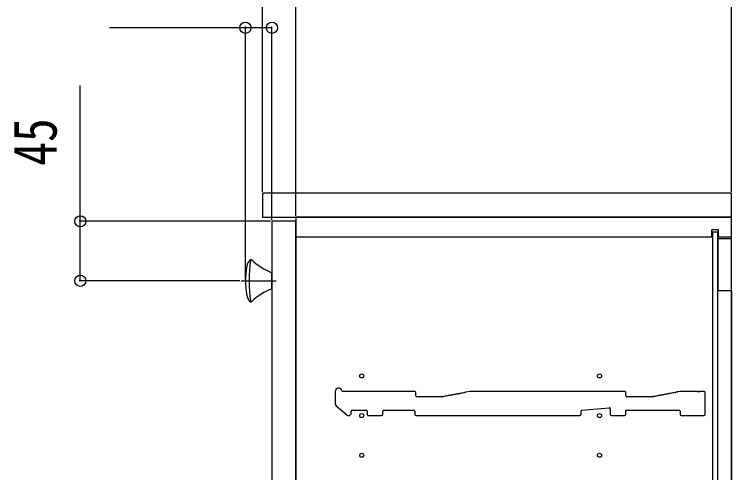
# Model space of a CAD drawing. Units: millimetres, scale not verified. Extents: x -4205 to 4205, y -2970 to 2970.
# Drawn here: x -943 to -400, y -1388 to -1041 of the extents above; entities that cross this region are included whole.
import ezdxf
from ezdxf.enums import TextEntityAlignment as Align

# ---------------------------------------------------------------- set-up
doc = ezdxf.new("R2010")
doc.units = ezdxf.units.MM
doc.header["$LTSCALE"] = 20
for name, color, linetype in [('0-2_YKK_11', 7, 'Continuous'), ('0-3_YKK_12', 2, 'Continuous'), ('0-4_YKK_13', 4, 'Continuous'), ('0-5_YKK_D', 6, 'Continuous')]:
    doc.layers.add(name, color=color, linetype=linetype)
doc.styles.add('ＭＳ ゴシック', font='')
doc.styles.get('ＭＳ ゴシック').set_extended_font_data('MS Gothic')

msp = doc.modelspace()

# ---------------------------------------------------------------- linework, layer by layer
at = {"layer": '0-2_YKK_11'}
for p, q in [((-699.98, -1326.7), (-699.98, -1336.09)), ((-692.98, -1326.7), (-694.36, -1326.7)), ((-692.04, -1326.9), (-692.42, -1326.9)), ((-690.54, -1326.9), (-690.92, -1326.9)), ((-689.04, -1326.9), (-689.42, -1326.9)), ((-687.54, -1326.9), (-687.92, -1326.9)), ((-686.04, -1326.9), (-686.42, -1326.9)), ((-684.54, -1326.9), (-684.92, -1326.9)), ((-683.04, -1326.9), (-683.42, -1326.9)), ((-681.54, -1326.9), (-681.92, -1326.9)), ((-680.04, -1326.9), (-680.42, -1326.9)), ((-678.54, -1326.9), (-678.92, -1326.9)), ((-677.04, -1326.9), (-677.42, -1326.9)), ((-675.54, -1326.9), (-675.92, -1326.9)), ((-674.04, -1326.9), (-674.42, -1326.9)), ((-672.54, -1326.9), (-672.92, -1326.9)), ((-671.04, -1326.9), (-671.42, -1326.9)), ((-669.54, -1326.9), (-669.92, -1326.9)), ((-668.04, -1326.9), (-668.42, -1326.9)), ((-666.54, -1326.9), (-666.92, -1326.9)), ((-665.04, -1326.9), (-665.42, -1326.9)), ((-663.54, -1326.9), (-663.92, -1326.9)), ((-662.04, -1326.9), (-662.42, -1326.9)), ((-660.54, -1326.9), (-660.92, -1326.9)), ((-659.04, -1326.9), (-659.42, -1326.9)), ((-657.54, -1326.9), (-657.92, -1326.9)), ((-656.04, -1326.9), (-656.42, -1326.9)), ((-654.54, -1326.9), (-654.92, -1326.9)), ((-653.04, -1326.9), (-653.42, -1326.9)), ((-651.54, -1326.9), (-651.92, -1326.9)), ((-650.04, -1326.9), (-650.42, -1326.9)), ((-648.54, -1326.9), (-648.92, -1326.9)), ((-647.04, -1326.9), (-647.42, -1326.9)), ((-645.54, -1326.9), (-645.92, -1326.9)), ((-644.04, -1326.9), (-644.42, -1326.9)), ((-642.54, -1326.9), (-642.92, -1326.9)), ((-641.04, -1326.9), (-641.42, -1326.9)), ((-639.68, -1326.7), (-640.48, -1326.7)), ((-638.98, -1330), (-638.98, -1327.4)), ((-614.87, -1330.12), (-615.24, -1330.19)), ((-613.39, -1329.84), (-613.77, -1329.91)), ((-611.92, -1329.56), (-612.29, -1329.63)), ((-610.44, -1329.28), (-610.82, -1329.35)), ((-608.97, -1329), (-609.35, -1329.07)), ((-607.5, -1328.72), (-607.87, -1328.79)), ((-606.02, -1328.44), (-606.4, -1328.51)), ((-604.55, -1328.16), (-604.93, -1328.23)), ((-603.08, -1327.88), (-603.45, -1327.95)), ((-601.6, -1327.59), (-601.98, -1327.67)), ((-596.04, -1326.9), (-596.42, -1326.9)), ((-594.54, -1326.9), (-594.92, -1326.9)), ((-593.04, -1326.9), (-593.42, -1326.9)), ((-591.54, -1326.9), (-591.92, -1326.9)), ((-590.04, -1326.9), (-590.42, -1326.9)), ((-588.54, -1326.9), (-588.92, -1326.9)), ((-587.04, -1326.9), (-587.42, -1326.9)), ((-585.54, -1326.9), (-585.92, -1326.9)), ((-584.04, -1326.9), (-584.42, -1326.9)), ((-582.54, -1326.9), (-582.92, -1326.9)), ((-581.04, -1326.9), (-581.42, -1326.9)), ((-579.54, -1326.9), (-579.92, -1326.9)), ((-578.04, -1326.9), (-578.42, -1326.9)), ((-576.54, -1326.9), (-576.92, -1326.9)), ((-575.04, -1326.9), (-575.42, -1326.9)), ((-573.54, -1326.9), (-573.92, -1326.9)), ((-572.04, -1326.9), (-572.42, -1326.9)), ((-570.54, -1326.9), (-570.92, -1326.9)), ((-569.04, -1326.9), (-569.42, -1326.9)), ((-567.54, -1326.9), (-567.92, -1326.9)), ((-566.04, -1326.9), (-566.42, -1326.9)), ((-564.54, -1326.9), (-564.92, -1326.9)), ((-563.04, -1326.9), (-563.42, -1326.9)), ((-561.54, -1326.9), (-561.92, -1326.9)), ((-560.04, -1326.9), (-560.42, -1326.9)), ((-558.54, -1326.9), (-558.92, -1326.9)), ((-557.04, -1326.9), (-557.42, -1326.9)), ((-555.54, -1326.9), (-555.92, -1326.9)), ((-554.04, -1326.9), (-554.42, -1326.9)), ((-552.54, -1326.9), (-552.92, -1326.9)), ((-551.04, -1326.9), (-551.42, -1326.9)), ((-549.54, -1326.9), (-549.92, -1326.9)), ((-548.04, -1326.9), (-548.42, -1326.9)), ((-546.54, -1326.9), (-546.92, -1326.9)), ((-545.04, -1326.9), (-545.42, -1326.9)), ((-543.54, -1326.9), (-543.92, -1326.9)), ((-542.04, -1326.9), (-542.42, -1326.9)), ((-540.54, -1326.9), (-540.92, -1326.9)), ((-539.04, -1326.9), (-539.42, -1326.9)), ((-537.54, -1326.9), (-537.92, -1326.9)), ((-536.04, -1326.9), (-536.42, -1326.9)), ((-534.54, -1326.9), (-534.92, -1326.9)), ((-533.04, -1326.9), (-533.42, -1326.9)), ((-531.54, -1326.9), (-531.92, -1326.9)), ((-530.04, -1326.9), (-530.42, -1326.9)), ((-528.54, -1326.9), (-528.92, -1326.9)), ((-527.04, -1326.9), (-527.42, -1326.9)), ((-525.54, -1326.9), (-525.92, -1326.9)), ((-524.04, -1326.9), (-524.42, -1326.9)), ((-522.54, -1326.9), (-522.92, -1326.9)), ((-521.04, -1326.9), (-521.42, -1326.9)), ((-519.54, -1326.9), (-519.92, -1326.9)), ((-518.04, -1326.9), (-518.42, -1326.9)), ((-516.54, -1326.9), (-516.92, -1326.9)), ((-515.04, -1326.9), (-515.42, -1326.9)), ((-513.54, -1326.9), (-513.92, -1326.9)), ((-512.04, -1326.9), (-512.42, -1326.9)), ((-510.54, -1326.9), (-510.92, -1326.9)), ((-509.04, -1326.9), (-509.42, -1326.9)), ((-507.54, -1326.9), (-507.92, -1326.9)), ((-506.04, -1326.9), (-506.42, -1326.9)), ((-504.54, -1326.9), (-504.92, -1326.9)), ((-503.04, -1326.9), (-503.42, -1326.9)), ((-501.54, -1326.9), (-501.92, -1326.9)), ((-500.04, -1326.9), (-500.42, -1326.9)), ((-498.54, -1326.9), (-498.92, -1326.9)), ((-497.04, -1326.9), (-497.42, -1326.9)), ((-495.54, -1326.9), (-495.92, -1326.9)), ((-494.04, -1326.9), (-494.42, -1326.9)), ((-492.54, -1326.9), (-492.92, -1326.9)), ((-491.04, -1326.9), (-491.42, -1326.9)), ((-489.54, -1326.9), (-489.92, -1326.9)), ((-488.04, -1326.9), (-488.42, -1326.9)), ((-486.54, -1326.9), (-486.92, -1326.9)), ((-485.04, -1326.9), (-485.42, -1326.9)), ((-483.54, -1326.9), (-483.92, -1326.9)), ((-482.04, -1326.9), (-482.42, -1326.9)), ((-480.68, -1326.7), (-481.48, -1326.7)), ((-479.98, -1330), (-479.98, -1327.4)), ((-455.87, -1330.12), (-456.24, -1330.19)), ((-454.39, -1329.84), (-454.77, -1329.91)), ((-452.92, -1329.56), (-453.29, -1329.63)), ((-451.44, -1329.28), (-451.82, -1329.35)), ((-449.97, -1329), (-450.35, -1329.07)), ((-448.5, -1328.72), (-448.87, -1328.79)), ((-447.02, -1328.44), (-447.4, -1328.51)), ((-445.55, -1328.16), (-445.93, -1328.23)), ((-444.08, -1327.88), (-444.45, -1327.95)), ((-442.6, -1327.59), (-442.98, -1327.67)), ((-441.13, -1327.31), (-441.5, -1327.39)), ((-439.05, -1326.71), (-440.62, -1327.01)), ((-438.48, -1326.7), (-438.91, -1326.7)), ((-437.54, -1326.9), (-437.92, -1326.9)), ((-436.04, -1326.9), (-436.42, -1326.9)), ((-434.54, -1326.9), (-434.92, -1326.9)), ((-433.04, -1326.9), (-433.42, -1326.9)), ((-431.54, -1326.9), (-431.92, -1326.9)), ((-430.04, -1326.9), (-430.42, -1326.9)), ((-428.54, -1326.9), (-428.92, -1326.9)), ((-427.04, -1326.9), (-427.42, -1326.9)), ((-420.68, -1326.7), (-423.48, -1326.7)), ((-419.98, -1344.3), (-419.98, -1327.4)), ((-637.48, -1330.7), (-638.28, -1330.7)), ((-636.54, -1330.9), (-636.92, -1330.9)), ((-635.04, -1330.9), (-635.42, -1330.9)), ((-633.54, -1330.9), (-633.92, -1330.9)), ((-632.04, -1330.9), (-632.42, -1330.9)), ((-630.54, -1330.9), (-630.92, -1330.9)), ((-629.04, -1330.9), (-629.42, -1330.9)), ((-627.54, -1330.9), (-627.92, -1330.9)), ((-626.04, -1330.9), (-626.42, -1330.9)), ((-624.54, -1330.9), (-624.92, -1330.9)), ((-623.04, -1330.9), (-623.42, -1330.9)), ((-621.54, -1330.9), (-621.92, -1330.9)), ((-620.04, -1330.9), (-620.42, -1330.9)), ((-617.81, -1330.68), (-618.19, -1330.75)), ((-616.34, -1330.4), (-616.71, -1330.47)), ((-478.48, -1330.7), (-479.28, -1330.7)), ((-477.54, -1330.9), (-477.92, -1330.9)), ((-476.04, -1330.9), (-476.42, -1330.9)), ((-474.54, -1330.9), (-474.92, -1330.9)), ((-473.04, -1330.9), (-473.42, -1330.9)), ((-471.54, -1330.9), (-471.92, -1330.9)), ((-470.04, -1330.9), (-470.42, -1330.9)), ((-468.54, -1330.9), (-468.92, -1330.9)), ((-467.04, -1330.9), (-467.42, -1330.9)), ((-465.54, -1330.9), (-465.92, -1330.9)), ((-464.04, -1330.9), (-464.42, -1330.9)), ((-462.54, -1330.9), (-462.92, -1330.9)), ((-461.04, -1330.9), (-461.42, -1330.9)), ((-460.05, -1330.7), (-460.48, -1330.7)), ((-459.77, -1330.66), (-459.92, -1330.69)), ((-458.81, -1330.68), (-459.19, -1330.75)), ((-457.34, -1330.4), (-457.71, -1330.47)), ((-699.29, -1337.6), (-691.29, -1344.51)), ((-687.28, -1341), (-676.68, -1341)), ((-663.28, -1341), (-640.48, -1341)), ((-513.34, -1340.94), (-492.74, -1339.07)), ((-491.98, -1339.77), (-491.98, -1344)), ((-687.98, -1343), (-687.98, -1341.7)), ((-675.98, -1341.7), (-675.98, -1344)), ((-674.98, -1345), (-664.98, -1345)), ((-663.98, -1344), (-663.98, -1341.7)), ((-639.78, -1341.7), (-639.78, -1344)), ((-513.98, -1344), (-513.98, -1341.64)), ((-490.98, -1345), (-480.98, -1345)), ((-438.98, -1341.7), (-438.98, -1344.3)), ((-438.28, -1345), (-420.68, -1345))]:
    msp.add_line(p, q, dxfattribs=at)
for points in [[(-596.98, -1326.7), (-597.98, -1326.7), (-601.09, -1327.29)], [(-424.04, -1326.9), (-424.23, -1326.97), (-425.73, -1326.97), (-425.92, -1326.9)], [(-619.48, -1330.7), (-619.05, -1330.7), (-619.48, -1330.7)], [(-618.77, -1330.66), (-618.92, -1330.69), (-618.77, -1330.66)], [(-479.98, -1344), (-479.98, -1341), (-439.68, -1341)], [(-638.78, -1345), (-598.55, -1345), (-598.31, -1344.87), (-597.65, -1344.87), (-597.41, -1345), (-570.55, -1345), (-570.31, -1344.87), (-569.65, -1344.87), (-569.41, -1345), (-542.55, -1345), (-542.31, -1344.87), (-541.65, -1344.87), (-541.41, -1345), (-514.98, -1345)]]:
    msp.add_lwpolyline(points, dxfattribs=at)
for centre, radius, start, end in [((-697.48, -1326.7), 2.5, 12.6356, 180), ((-694.36, -1326), 0.7, 192.6356, 270), ((-692.98, -1327.58), 0.88, 50.536, 90), ((-691.48, -1327.58), 0.88, 50.536, 129.464), ((-689.98, -1327.58), 0.88, 50.536, 129.464), ((-688.48, -1327.58), 0.88, 50.536, 129.464), ((-686.98, -1327.58), 0.88, 50.536, 129.464), ((-685.48, -1327.58), 0.88, 50.536, 129.464), ((-683.98, -1327.58), 0.88, 50.536, 129.464), ((-682.48, -1327.58), 0.88, 50.536, 129.464), ((-680.98, -1327.58), 0.88, 50.536, 129.464), ((-679.48, -1327.58), 0.88, 50.536, 129.464), ((-677.98, -1327.58), 0.88, 50.536, 129.464), ((-676.48, -1327.58), 0.88, 50.536, 129.464), ((-674.98, -1327.58), 0.88, 50.536, 129.464), ((-673.48, -1327.58), 0.88, 50.536, 129.464), ((-671.98, -1327.58), 0.88, 50.536, 129.464), ((-670.48, -1327.58), 0.88, 50.536, 129.464), ((-668.98, -1327.58), 0.88, 50.536, 129.464), ((-667.48, -1327.58), 0.88, 50.536, 129.464), ((-665.98, -1327.58), 0.88, 50.536, 129.464), ((-664.48, -1327.58), 0.88, 50.536, 129.464), ((-662.98, -1327.58), 0.88, 50.536, 129.464), ((-661.48, -1327.58), 0.88, 50.536, 129.464), ((-659.98, -1327.58), 0.88, 50.536, 129.464), ((-658.48, -1327.58), 0.88, 50.536, 129.464), ((-656.98, -1327.58), 0.88, 50.536, 129.464), ((-655.48, -1327.58), 0.88, 50.536, 129.464), ((-653.98, -1327.58), 0.88, 50.536, 129.464), ((-652.48, -1327.58), 0.88, 50.536, 129.464), ((-650.98, -1327.58), 0.88, 50.536, 129.464), ((-649.48, -1327.58), 0.88, 50.536, 129.464), ((-647.98, -1327.58), 0.88, 50.536, 129.464), ((-646.48, -1327.58), 0.88, 50.536, 129.464), ((-644.98, -1327.58), 0.88, 50.536, 129.464), ((-643.48, -1327.58), 0.88, 50.536, 129.464), ((-641.98, -1327.58), 0.88, 50.536, 129.464), ((-640.48, -1327.58), 0.88, 90, 129.464), ((-639.68, -1327.4), 0.7, 0, 90), ((-638.28, -1330), 0.7, 180, 270), ((-615.66, -1330.96), 0.88, 61.3203, 140.2483), ((-614.19, -1330.68), 0.88, 61.3203, 140.2483), ((-612.71, -1330.4), 0.88, 61.3203, 140.2483), ((-611.24, -1330.12), 0.88, 61.3203, 140.2483), ((-609.77, -1329.84), 0.88, 61.3203, 140.2483), ((-608.29, -1329.56), 0.88, 61.3203, 140.2483), ((-606.82, -1329.28), 0.88, 61.3203, 140.2483), ((-605.35, -1329), 0.88, 61.3203, 140.2483), ((-603.87, -1328.72), 0.88, 61.3203, 140.2483), ((-602.4, -1328.44), 0.88, 61.3203, 140.2483), ((-600.93, -1328.16), 0.88, 100.7843, 140.2483), ((-596.98, -1327.58), 0.88, 50.536, 90), ((-595.48, -1327.58), 0.88, 50.536, 129.464), ((-593.98, -1327.58), 0.88, 50.536, 129.464), ((-592.48, -1327.58), 0.88, 50.536, 129.464), ((-590.98, -1327.58), 0.88, 50.536, 129.464), ((-589.48, -1327.58), 0.88, 50.536, 129.464), ((-587.98, -1327.58), 0.88, 50.536, 129.464), ((-586.48, -1327.58), 0.88, 50.536, 129.464), ((-584.98, -1327.58), 0.88, 50.536, 129.464), ((-583.48, -1327.58), 0.88, 50.536, 129.464), ((-581.98, -1327.58), 0.88, 50.536, 129.464), ((-580.48, -1327.58), 0.88, 50.536, 129.464), ((-578.98, -1327.58), 0.88, 50.536, 129.464), ((-577.48, -1327.58), 0.88, 50.536, 129.464), ((-575.98, -1327.58), 0.88, 50.536, 129.464), ((-574.48, -1327.58), 0.88, 50.536, 129.464), ((-572.98, -1327.58), 0.88, 50.536, 129.464), ((-571.48, -1327.58), 0.88, 50.536, 129.464), ((-569.98, -1327.58), 0.88, 50.536, 129.464), ((-568.48, -1327.58), 0.88, 50.536, 129.464), ((-566.98, -1327.58), 0.88, 50.536, 129.464), ((-565.48, -1327.58), 0.88, 50.536, 129.464), ((-563.98, -1327.58), 0.88, 50.536, 129.464), ((-562.48, -1327.58), 0.88, 50.536, 129.464), ((-560.98, -1327.58), 0.88, 50.536, 129.464), ((-559.48, -1327.58), 0.88, 50.536, 129.464), ((-557.98, -1327.58), 0.88, 50.536, 129.464), ((-556.48, -1327.58), 0.88, 50.536, 129.464), ((-554.98, -1327.58), 0.88, 50.536, 129.464), ((-553.48, -1327.58), 0.88, 50.536, 129.464), ((-551.98, -1327.58), 0.88, 50.536, 129.464), ((-550.48, -1327.58), 0.88, 50.536, 129.464), ((-548.98, -1327.58), 0.88, 50.536, 129.464), ((-547.48, -1327.58), 0.88, 50.536, 129.464), ((-545.98, -1327.58), 0.88, 50.536, 129.464), ((-544.48, -1327.58), 0.88, 50.536, 129.464), ((-542.98, -1327.58), 0.88, 50.536, 129.464), ((-541.48, -1327.58), 0.88, 50.536, 129.464), ((-539.98, -1327.58), 0.88, 50.536, 129.464), ((-538.48, -1327.58), 0.88, 50.536, 129.464), ((-536.98, -1327.58), 0.88, 50.536, 129.464), ((-535.48, -1327.58), 0.88, 50.536, 129.464), ((-533.98, -1327.58), 0.88, 50.536, 129.464), ((-532.48, -1327.58), 0.88, 50.536, 129.464), ((-530.98, -1327.58), 0.88, 50.536, 129.464), ((-529.48, -1327.58), 0.88, 50.536, 129.464), ((-527.98, -1327.58), 0.88, 50.536, 129.464), ((-526.48, -1327.58), 0.88, 50.536, 129.464), ((-524.98, -1327.58), 0.88, 50.536, 129.464), ((-523.48, -1327.58), 0.88, 50.536, 129.464), ((-521.98, -1327.58), 0.88, 50.536, 129.464), ((-520.48, -1327.58), 0.88, 50.536, 129.464), ((-518.98, -1327.58), 0.88, 50.536, 129.464), ((-517.48, -1327.58), 0.88, 50.536, 129.464), ((-515.98, -1327.58), 0.88, 50.536, 129.464), ((-514.48, -1327.58), 0.88, 50.536, 129.464), ((-512.98, -1327.58), 0.88, 50.536, 129.464), ((-511.48, -1327.58), 0.88, 50.536, 129.464), ((-509.98, -1327.58), 0.88, 50.536, 129.464), ((-508.48, -1327.58), 0.88, 50.536, 129.464), ((-506.98, -1327.58), 0.88, 50.536, 129.464), ((-505.48, -1327.58), 0.88, 50.536, 129.464), ((-503.98, -1327.58), 0.88, 50.536, 129.464), ((-502.48, -1327.58), 0.88, 50.536, 129.464), ((-500.98, -1327.58), 0.88, 50.536, 129.464), ((-499.48, -1327.58), 0.88, 50.536, 129.464), ((-497.98, -1327.58), 0.88, 50.536, 129.464), ((-496.48, -1327.58), 0.88, 50.536, 129.464), ((-494.98, -1327.58), 0.88, 50.536, 129.464), ((-493.48, -1327.58), 0.88, 50.536, 129.464), ((-491.98, -1327.58), 0.88, 50.536, 129.464), ((-490.48, -1327.58), 0.88, 50.536, 129.464), ((-488.98, -1327.58), 0.88, 50.536, 129.464), ((-487.48, -1327.58), 0.88, 50.536, 129.464), ((-485.98, -1327.58), 0.88, 50.536, 129.464), ((-484.48, -1327.58), 0.88, 50.536, 129.464), ((-482.98, -1327.58), 0.88, 50.536, 129.464), ((-481.48, -1327.58), 0.88, 90, 129.464), ((-480.68, -1327.4), 0.7, 0, 90), ((-479.28, -1330), 0.7, 180, 270), ((-456.66, -1330.96), 0.88, 61.3203, 140.2483), ((-455.19, -1330.68), 0.88, 61.3203, 140.2483), ((-453.71, -1330.4), 0.88, 61.3203, 140.2483), ((-452.24, -1330.12), 0.88, 61.3203, 140.2483), ((-450.77, -1329.84), 0.88, 61.3203, 140.2483), ((-449.29, -1329.56), 0.88, 61.3203, 140.2483), ((-447.82, -1329.28), 0.88, 61.3203, 140.2483), ((-446.35, -1329), 0.88, 61.3203, 140.2483), ((-444.87, -1328.72), 0.88, 61.3203, 140.2483), ((-443.4, -1328.44), 0.88, 61.3203, 140.2483), ((-441.93, -1328.16), 0.88, 61.3203, 140.2483), ((-440.45, -1327.88), 0.88, 100.7843, 140.2483), ((-438.91, -1327.4), 0.7, 90, 100.7843), ((-438.48, -1327.58), 0.88, 50.536, 90), ((-436.98, -1327.58), 0.88, 50.536, 129.464), ((-435.48, -1327.58), 0.88, 50.536, 129.464), ((-433.98, -1327.58), 0.88, 50.536, 129.464), ((-432.48, -1327.58), 0.88, 50.536, 129.464), ((-430.98, -1327.58), 0.88, 50.536, 129.464), ((-429.48, -1327.58), 0.88, 50.536, 129.464), ((-427.98, -1327.58), 0.88, 50.536, 129.464), ((-426.48, -1327.58), 0.88, 50.4605, 129.464), ((-423.48, -1327.58), 0.88, 90, 129.5394), ((-420.68, -1327.4), 0.7, 0, 90), ((-637.48, -1331.58), 0.88, 50.536, 90), ((-635.98, -1331.58), 0.88, 50.536, 129.464), ((-634.48, -1331.58), 0.88, 50.536, 129.464), ((-632.98, -1331.58), 0.88, 50.536, 129.464), ((-631.48, -1331.58), 0.88, 50.536, 129.464), ((-629.98, -1331.58), 0.88, 50.536, 129.464), ((-628.48, -1331.58), 0.88, 50.536, 129.464), ((-626.98, -1331.58), 0.88, 50.536, 129.464), ((-625.48, -1331.58), 0.88, 50.536, 129.464), ((-623.98, -1331.58), 0.88, 50.536, 129.464), ((-622.48, -1331.58), 0.88, 50.536, 129.464), ((-620.98, -1331.58), 0.88, 50.536, 129.464), ((-619.48, -1331.58), 0.88, 90, 129.464), ((-619.05, -1330), 0.7, 270, 280.7843), ((-619.05, -1330), 0.7, 270, 280.7843), ((-618.61, -1331.53), 0.88, 61.3203, 100.7843), ((-617.14, -1331.24), 0.88, 61.3203, 140.2483), ((-478.48, -1331.58), 0.88, 50.536, 90), ((-476.98, -1331.58), 0.88, 50.536, 129.464), ((-475.48, -1331.58), 0.88, 50.536, 129.464), ((-473.98, -1331.58), 0.88, 50.536, 129.464), ((-472.48, -1331.58), 0.88, 50.536, 129.464), ((-470.98, -1331.58), 0.88, 50.536, 129.464), ((-469.48, -1331.58), 0.88, 50.536, 129.464), ((-467.98, -1331.58), 0.88, 50.536, 129.464), ((-466.48, -1331.58), 0.88, 50.536, 129.464), ((-464.98, -1331.58), 0.88, 50.536, 129.464), ((-463.48, -1331.58), 0.88, 50.536, 129.464), ((-461.98, -1331.58), 0.88, 50.536, 129.464), ((-460.48, -1331.58), 0.88, 90, 129.464), ((-460.05, -1330), 0.7, 270, 280.7843), ((-459.61, -1331.53), 0.88, 61.3203, 100.7843), ((-458.14, -1331.24), 0.88, 61.3203, 140.2483), ((-697.98, -1336.09), 2, 180, 229.1613), ((-687.28, -1341.7), 0.7, 90, 180), ((-676.68, -1341.7), 0.7, 0, 90), ((-663.28, -1341.7), 0.7, 90, 180), ((-640.48, -1341.7), 0.7, 0, 90), ((-513.28, -1341.64), 0.7, 95.1944, 180), ((-492.68, -1339.77), 0.7, 0, 95.1944), ((-439.68, -1341.7), 0.7, 0, 90), ((-689.98, -1343), 2, 229.1613, 0), ((-674.98, -1344), 1, 180, 270), ((-664.98, -1344), 1, 270, 0), ((-638.78, -1344), 1, 180, 270), ((-514.98, -1344), 1, 270, 0), ((-490.98, -1344), 1, 180, 270), ((-480.98, -1344), 1, 270, 0), ((-438.28, -1344.3), 0.7, 180, 270), ((-420.68, -1344.3), 0.7, 270, 0)]:
    msp.add_arc(centre, radius, start, end, dxfattribs=at)
at = {"layer": '0-3_YKK_12'}
for p, q in [((-414.98, -1210), (-414.98, -1204.5)), ((-409.98, -1204.5), (-414.98, -1204.5)), ((-409.98, -1210), (-409.98, -1204.5)), ((-414.98, -1210), (-729.98, -1210)), ((-399.98, -1210), (-409.98, -1210)), ((-399.98, -1250.25), (-399.98, -1919.75))]:
    msp.add_line(p, q, dxfattribs=at)
for points in [[(-754.98, -1195), (-399.98, -1195), (-399.98, -1176.6), (-754.98, -1176.6)], [(-747.98, -1972), (-729.98, -1972), (-729.98, -1198), (-747.98, -1198)], [(-729.98, -1975), (-399.98, -1975), (-399.98, -1195), (-729.98, -1195)], [(-414.48, -1963.75), (-410.48, -1963.75), (-410.48, -1206.25), (-414.48, -1206.25)], [(-410.48, -1250.25), (-399.98, -1250.25), (-399.98, -1211.25), (-410.48, -1211.25)]]:
    msp.add_lwpolyline(points, close=True, dxfattribs=at)
for centre in [(-679.98, -1315), (-499.98, -1315), (-679.98, -1345), (-499.98, -1345), (-679.98, -1375), (-499.98, -1375)]:
    msp.add_circle(centre, 1.55, dxfattribs=at)
at = {"layer": '0-4_YKK_13'}
for p, q in [((-747.98, -1249), (-747.98, -1237)), ((-771.16, -1243), (-744.82, -1243))]:
    msp.add_line(p, q, dxfattribs=at)
for centre, radius, start, end in [((-661.06, -1243), 104.22, 171.1708, 188.8292), ((-763.95, -1228), 1, 47.0722, 139.1312), ((-707.98, -1243), 60, 169.4988, 190.5012), ((-757.14, -1233.89), 10, 139.1312, 169.4988), ((-729.21, -1190.66), 50, 227.0722, 247.9554), ((-757.14, -1252.11), 10, 190.5012, 220.8688), ((-729.21, -1295.34), 50, 112.0446, 132.9278), ((-763.95, -1258), 1, 220.8688, 312.9278)]:
    msp.add_arc(centre, radius, start, end, dxfattribs=at)
at = {"layer": '0-5_YKK_D'}
for p, q in [((-754.98, -1175.6), (-754.98, -800.6)), ((-399.98, -1175.6), (-399.98, -800.6)), ((-729.98, -1194), (-729.98, -925.6)), ((-399.98, -1175.6), (-399.98, -925.6)), ((-767.98, -1242), (-767.98, -1050.6)), ((-747.98, -1197), (-747.98, -1050.6)), ((-748.98, -1198), (-893.98, -1198)), ((-772.16, -1243), (-893.98, -1243))]:
    msp.add_line(p, q, dxfattribs=at)
for points in [[(-747.98, -1051.6), (-767.98, -1051.6), (-870.78, -1051.6)], [(-892.98, -1243), (-892.98, -1198), (-892.98, -1095.2)]]:
    msp.add_lwpolyline(points, dxfattribs=at)
for centre in [(-767.98, -1051.6), (-747.98, -1051.6), (-892.98, -1198), (-892.98, -1243)]:
    msp.add_circle(centre, 4.25, dxfattribs=at)

# ---------------------------------------------------------------- texts
at = {"layer": '0-5_YKK_D', "style": 'ＭＳ ゴシック', "width": 0.8}
msp.add_text('45', height=32.99, rotation=90, dxfattribs=at).set_placement((-900.98, -1156), align=Align.BOTTOM_LEFT)

doc.saveas('drawing.dxf')
